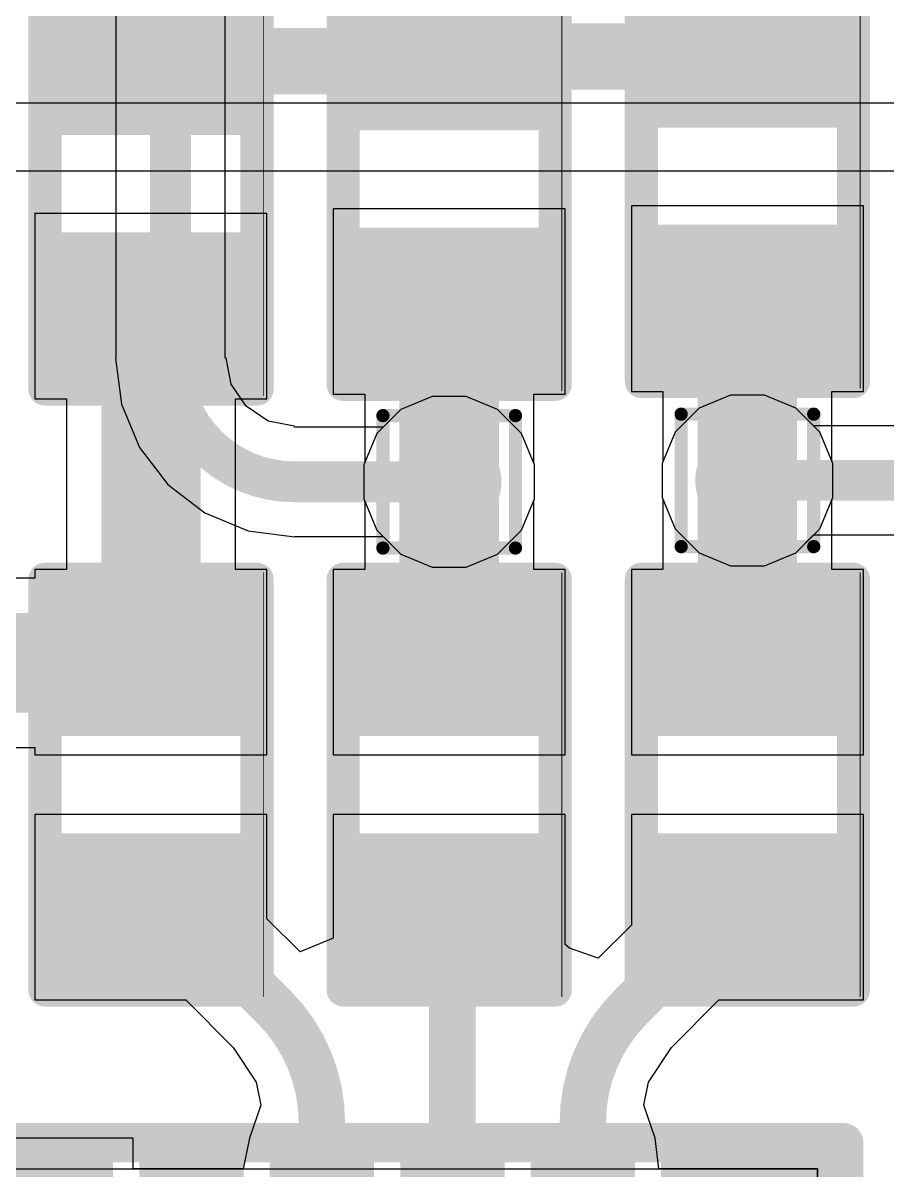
# Model space of a CAD drawing. Header units: inches. Extents: x -12 to 5355, y -7 to 5366.
# Drawn here: x 25.799 to 29.11, y 50.075 to 54.474 of the extents above; entities that cross this region are included whole.
import ezdxf

# ---------------------------------------------------------------- set-up
doc = ezdxf.new("R2010")
doc.units = ezdxf.units.IN
for name, color, linetype in [('BOTTOM LAYER', 5, 'Continuous'), ('Drill Drawing', 1, 'Continuous'), ('GROUND1', 16, 'Continuous'), ('GROUND2', 156, 'Continuous'), ('POWER', 76, 'Continuous'), ('SIGNAL', 90, 'Continuous'), ('TOP LAYER', 1, 'Continuous'), ('Top Overlay', 2, 'Continuous'), ('Top Paste', 8, 'Continuous'), ('Top Solder', 216, 'Continuous'), ('Via Holes', 16, 'Continuous')]:
    doc.layers.add(name, color=color, linetype=linetype)

# ---------------------------------------------------------------- blocks, each defined once
blk = doc.blocks.new('LGA50P1600X1050X104_161N_85')
at = {"layer": 'Top Solder'}
for points in [[(7.55000014, -2.70002508), (7.55000014, -2.30002588), (8.18999886, -2.30002588), (8.18999886, -2.70002508)], [(7.55000014, -3.200024079999999), (7.55000014, -2.80002488), (8.18999886, -2.80002488), (8.18999886, -3.200024079999999)], [(7.55000014, -3.70002308), (7.55000014, -3.300023879999999), (8.18999886, -3.300023879999999), (8.18999886, -3.70002308)], [(7.55000014, -4.20002462), (7.55000014, -3.80002542), (8.18999886, -3.80002542), (8.18999886, -4.20002462)], [(7.55000014, -4.70002362), (7.55000014, -4.30002442), (8.18999886, -4.30002442), (8.18999886, -4.70002362)], [(7.55000014, -5.43999928), (7.55000014, -4.800000559999999), (8.18999886, -4.800000559999999), (8.18999886, -5.43999928)]]:
    blk.add_hatch(color=216, dxfattribs=at).paths.add_polyline_path(points)
at = {"layer": 'TOP LAYER'}
for p, q in [((8.14999894, 5.39999936), (8.14999894, -5.39999936)), ((8.14999894, -5.39999936), (-8.14999894, -5.39999936))]:
    blk.add_line(p, q, dxfattribs=at)
at = {"layer": 'Top Overlay'}
for points in [[(8.24999874, 5.49999916, 0.1499997, 0.1499997, 0), (8.25000128, -5.49999916, 0.1499997, 0.1499997, 0)], [(-8.24999874, -5.49999916, 0.1499997, 0.1499997, 0), (8.25000128, -5.49999916, 0.1499997, 0.1499997, 0)]]:
    blk.add_lwpolyline(points, format="xyseb", dxfattribs=at)
blk.add_lwpolyline([(8.21250072, -5.49999916, 0.07499858, 0.07499858, 1), (8.28750184, -5.49999916, 0.07499858, 0.07499858, 1)], format="xyseb", close=True, dxfattribs=at)
blk.add_lwpolyline([(8.21250072, -5.49999916, 0.07499858, 0.07499858, 1), (8.28750184, -5.49999916, 0.07499858, 0.07499858, 1)], format="xyseb", close=True, dxfattribs=at)
blk = doc.blocks.new('R___0402_103')
at = {"layer": 'TOP LAYER'}
for points in [[(-0.6985, -0.3175), (-0.6985, 0.3175), (-0.2412999999999999, 0.3175), (-0.2413, -0.3175)], [(0.2412999999999999, -0.3175), (0.2413, 0.3175), (0.6985, 0.3175), (0.6985, -0.3175)]]:
    blk.add_hatch(color=1, dxfattribs=at).paths.add_polyline_path(points)
at = {"layer": 'Top Paste'}
for points in [[(-0.6985, -0.3175), (-0.6985, 0.3175), (-0.2412999999999999, 0.3175), (-0.2413, -0.3175)], [(0.2412999999999999, -0.3175), (0.2413, 0.3175), (0.6985, 0.3175), (0.6985, -0.3175)]]:
    blk.add_hatch(color=8, dxfattribs=at).paths.add_polyline_path(points)
at = {"layer": 'Top Solder'}
for points in [[(-0.75350116, -0.37250116), (-0.75350116, 0.37250116), (-0.1862988399999999, 0.37250116), (-0.18629884, -0.37250116)], [(0.1862988399999999, -0.37250116), (0.18629884, 0.37250116), (0.75350116, 0.37250116), (0.75350116, -0.37250116)]]:
    blk.add_hatch(color=216, dxfattribs=at).paths.add_polyline_path(points)
at = {"layer": 'Top Overlay'}
for points in [[(-0.7874, 0.4064, 0.127, 0.127, 0), (0.7874, 0.4064, 0.127, 0.127, 0)], [(-0.7874, 0.4064, 0.127, 0.127, 0), (-0.7874, -0.4064, 0.127, 0.127, 0)], [(0.7874, 0.4064, 0.127, 0.127, 0), (0.7874, -0.4064, 0.127, 0.127, 0)], [(-0.7874, -0.4064, 0.127, 0.127, 0), (0.7874, -0.4064, 0.127, 0.127, 0)], [(-0.8128, -0.4318, 0.0032258, 0.0032258, 0), (0.8128, -0.4318, 0.0032258, 0.0032258, 0)]]:
    blk.add_lwpolyline(points, format="xyseb", dxfattribs=at)
for points in [[(-0.8191499999999999, 0.4064, 0.0635, 0.0635, 1), (-0.7556499999999999, 0.4064, 0.0635, 0.0635, 1)], [(-0.8191499999999999, 0.4064, 0.0635, 0.0635, 1), (-0.7556499999999999, 0.4064, 0.0635, 0.0635, 1)], [(0.7556499999999999, 0.4064, 0.0635, 0.0635, 1), (0.8191499999999999, 0.4064, 0.0635, 0.0635, 1)], [(0.7556499999999999, 0.4064, 0.0635, 0.0635, 1), (0.8191499999999999, 0.4064, 0.0635, 0.0635, 1)], [(-0.8191499999999999, -0.4064, 0.0635, 0.0635, 1), (-0.7556499999999999, -0.4064, 0.0635, 0.0635, 1)], [(-0.8191499999999999, -0.4064, 0.0635, 0.0635, 1), (-0.7556499999999999, -0.4064, 0.0635, 0.0635, 1)], [(0.7556499999999999, -0.4064, 0.0635, 0.0635, 1), (0.8191499999999999, -0.4064, 0.0635, 0.0635, 1)], [(0.7556499999999999, -0.4064, 0.0635, 0.0635, 1), (0.8191499999999999, -0.4064, 0.0635, 0.0635, 1)], [(-0.81360518, -0.4318, 0.0016129, 0.0016129, 1), (-0.8119948199999999, -0.4318, 0.0016129, 0.0016129, 1)], [(0.8119948199999999, -0.4318, 0.0016129, 0.0016129, 1), (0.81360518, -0.4318, 0.0016129, 0.0016129, 1)]]:
    blk.add_lwpolyline(points, format="xyseb", close=True, dxfattribs=at)
blk = doc.blocks.new('R___0402_104')
at = {"layer": 'TOP LAYER'}
for points in [[(-0.6985, -0.3175), (-0.6985, 0.3175), (-0.2412999999999999, 0.3175), (-0.2413, -0.3175)], [(0.24130254, -0.3175), (0.24130254, 0.3175), (0.6985025399999999, 0.3175), (0.6985025399999999, -0.3175)]]:
    blk.add_hatch(color=1, dxfattribs=at).paths.add_polyline_path(points)
at = {"layer": 'Top Paste'}
for points in [[(-0.6985, -0.3175), (-0.6985, 0.3175), (-0.2412999999999999, 0.3175), (-0.2413, -0.3175)], [(0.24130254, -0.3175), (0.24130254, 0.3175), (0.6985025399999999, 0.3175), (0.6985025399999999, -0.3175)]]:
    blk.add_hatch(color=8, dxfattribs=at).paths.add_polyline_path(points)
at = {"layer": 'Top Solder'}
for points in [[(-0.75350116, -0.37250116), (-0.75350116, 0.37250116), (-0.1862988399999999, 0.37250116), (-0.18629884, -0.37250116)], [(0.18630138, -0.37250116), (0.18630138, 0.37250116), (0.7535037, 0.37250116), (0.7535037, -0.37250116)]]:
    blk.add_hatch(color=216, dxfattribs=at).paths.add_polyline_path(points)
at = {"layer": 'Top Overlay'}
for points in [[(-0.7874, 0.4064, 0.127, 0.127, 0), (0.7874, 0.4064, 0.127, 0.127, 0)], [(-0.7874, 0.4064, 0.127, 0.127, 0), (-0.7874, -0.4064, 0.127, 0.127, 0)], [(0.7874, 0.4064, 0.127, 0.127, 0), (0.7874, -0.4064, 0.127, 0.127, 0)], [(-0.7874, -0.4064, 0.127, 0.127, 0), (0.7874, -0.4064, 0.127, 0.127, 0)], [(-0.8127974599999999, -0.4318, 0.0032258, 0.0032258, 0), (0.8128, -0.4318, 0.0032258, 0.0032258, 0)]]:
    blk.add_lwpolyline(points, format="xyseb", dxfattribs=at)
for points in [[(-0.8191499999999999, 0.4064, 0.0635, 0.0635, 1), (-0.7556499999999999, 0.4064, 0.0635, 0.0635, 1)], [(-0.8191499999999999, 0.4064, 0.0635, 0.0635, 1), (-0.7556499999999999, 0.4064, 0.0635, 0.0635, 1)], [(0.7556499999999999, 0.4064, 0.0635, 0.0635, 1), (0.8191499999999999, 0.4064, 0.0635, 0.0635, 1)], [(0.7556499999999999, 0.4064, 0.0635, 0.0635, 1), (0.8191499999999999, 0.4064, 0.0635, 0.0635, 1)], [(-0.8191499999999999, -0.4064, 0.0635, 0.0635, 1), (-0.7556499999999999, -0.4064, 0.0635, 0.0635, 1)], [(-0.8191499999999999, -0.4064, 0.0635, 0.0635, 1), (-0.7556499999999999, -0.4064, 0.0635, 0.0635, 1)], [(0.7556499999999999, -0.4064, 0.0635, 0.0635, 1), (0.8191499999999999, -0.4064, 0.0635, 0.0635, 1)], [(0.7556499999999999, -0.4064, 0.0635, 0.0635, 1), (0.8191499999999999, -0.4064, 0.0635, 0.0635, 1)], [(-0.8136026399999999, -0.4318, 0.0016129, 0.0016129, 1), (-0.81199228, -0.4318, 0.0016129, 0.0016129, 1)], [(0.8119948199999999, -0.4318, 0.0016129, 0.0016129, 1), (0.81360518, -0.4318, 0.0016129, 0.0016129, 1)]]:
    blk.add_lwpolyline(points, format="xyseb", close=True, dxfattribs=at)
blk = doc.blocks.new('R___0402_105')
at = {"layer": 'TOP LAYER'}
for points in [[(-0.6985, -0.3175), (-0.6985, 0.3175), (-0.2412999999999999, 0.3175), (-0.2413, -0.3175)], [(0.24130254, -0.3175), (0.24130254, 0.3175), (0.6985025399999999, 0.3175), (0.6985025399999999, -0.3175)]]:
    blk.add_hatch(color=1, dxfattribs=at).paths.add_polyline_path(points)
at = {"layer": 'Top Paste'}
for points in [[(-0.6985, -0.3175), (-0.6985, 0.3175), (-0.2412999999999999, 0.3175), (-0.2413, -0.3175)], [(0.24130254, -0.3175), (0.24130254, 0.3175), (0.6985025399999999, 0.3175), (0.6985025399999999, -0.3175)]]:
    blk.add_hatch(color=8, dxfattribs=at).paths.add_polyline_path(points)
at = {"layer": 'Top Solder'}
for points in [[(-0.75350116, -0.37250116), (-0.75350116, 0.37250116), (-0.1862988399999999, 0.37250116), (-0.18629884, -0.37250116)], [(0.18630138, -0.37250116), (0.18630138, 0.37250116), (0.7535037, 0.37250116), (0.7535037, -0.37250116)]]:
    blk.add_hatch(color=216, dxfattribs=at).paths.add_polyline_path(points)
at = {"layer": 'Top Overlay'}
for points in [[(-0.7874, 0.4064, 0.127, 0.127, 0), (0.7874, 0.4064, 0.127, 0.127, 0)], [(-0.7874, 0.4064, 0.127, 0.127, 0), (-0.7874, -0.4064, 0.127, 0.127, 0)], [(0.7874, 0.4064, 0.127, 0.127, 0), (0.7874, -0.4064, 0.127, 0.127, 0)], [(-0.7874, -0.4064, 0.127, 0.127, 0), (0.7874, -0.4064, 0.127, 0.127, 0)], [(-0.8127974599999999, -0.4318, 0.0032258, 0.0032258, 0), (0.8128, -0.4318, 0.0032258, 0.0032258, 0)]]:
    blk.add_lwpolyline(points, format="xyseb", dxfattribs=at)
for points in [[(-0.8191499999999999, 0.4064, 0.0635, 0.0635, 1), (-0.7556499999999999, 0.4064, 0.0635, 0.0635, 1)], [(-0.8191499999999999, 0.4064, 0.0635, 0.0635, 1), (-0.7556499999999999, 0.4064, 0.0635, 0.0635, 1)], [(0.7556499999999999, 0.4064, 0.0635, 0.0635, 1), (0.8191499999999999, 0.4064, 0.0635, 0.0635, 1)], [(0.7556499999999999, 0.4064, 0.0635, 0.0635, 1), (0.8191499999999999, 0.4064, 0.0635, 0.0635, 1)], [(-0.8191499999999999, -0.4064, 0.0635, 0.0635, 1), (-0.7556499999999999, -0.4064, 0.0635, 0.0635, 1)], [(-0.8191499999999999, -0.4064, 0.0635, 0.0635, 1), (-0.7556499999999999, -0.4064, 0.0635, 0.0635, 1)], [(0.7556499999999999, -0.4064, 0.0635, 0.0635, 1), (0.8191499999999999, -0.4064, 0.0635, 0.0635, 1)], [(0.7556499999999999, -0.4064, 0.0635, 0.0635, 1), (0.8191499999999999, -0.4064, 0.0635, 0.0635, 1)], [(-0.8136026399999999, -0.4318, 0.0016129, 0.0016129, 1), (-0.81199228, -0.4318, 0.0016129, 0.0016129, 1)], [(0.8119948199999999, -0.4318, 0.0016129, 0.0016129, 1), (0.81360518, -0.4318, 0.0016129, 0.0016129, 1)]]:
    blk.add_lwpolyline(points, format="xyseb", close=True, dxfattribs=at)
blk = doc.blocks.new('R___0402_106')
at = {"layer": 'TOP LAYER'}
for points in [[(-0.6985, -0.3175), (-0.6985, 0.3175), (-0.2412999999999999, 0.3175), (-0.2413, -0.3175)], [(0.2412999999999999, -0.3175), (0.2413, 0.3175), (0.6985, 0.3175), (0.6985, -0.3175)]]:
    blk.add_hatch(color=1, dxfattribs=at).paths.add_polyline_path(points)
at = {"layer": 'Top Paste'}
for points in [[(-0.6985, -0.3175), (-0.6985, 0.3175), (-0.2412999999999999, 0.3175), (-0.2413, -0.3175)], [(0.2412999999999999, -0.3175), (0.2413, 0.3175), (0.6985, 0.3175), (0.6985, -0.3175)]]:
    blk.add_hatch(color=8, dxfattribs=at).paths.add_polyline_path(points)
at = {"layer": 'Top Solder'}
for points in [[(-0.75350116, -0.37250116), (-0.75350116, 0.37250116), (-0.1862988399999999, 0.37250116), (-0.18629884, -0.37250116)], [(0.1862988399999999, -0.37250116), (0.18629884, 0.37250116), (0.75350116, 0.37250116), (0.75350116, -0.37250116)]]:
    blk.add_hatch(color=216, dxfattribs=at).paths.add_polyline_path(points)
at = {"layer": 'Top Overlay'}
for points in [[(-0.7874, 0.4064, 0.127, 0.127, 0), (0.7874, 0.4064, 0.127, 0.127, 0)], [(-0.7874, 0.4064, 0.127, 0.127, 0), (-0.7874, -0.4064, 0.127, 0.127, 0)], [(0.7874, 0.4064, 0.127, 0.127, 0), (0.7874, -0.4064, 0.127, 0.127, 0)], [(-0.7874, -0.4064, 0.127, 0.127, 0), (0.7874, -0.4064, 0.127, 0.127, 0)], [(-0.8128, -0.4318, 0.0032258, 0.0032258, 0), (0.8128, -0.4318, 0.0032258, 0.0032258, 0)]]:
    blk.add_lwpolyline(points, format="xyseb", dxfattribs=at)
for points in [[(-0.8191499999999999, 0.4064, 0.0635, 0.0635, 1), (-0.7556499999999999, 0.4064, 0.0635, 0.0635, 1)], [(-0.8191499999999999, 0.4064, 0.0635, 0.0635, 1), (-0.7556499999999999, 0.4064, 0.0635, 0.0635, 1)], [(0.7556499999999999, 0.4064, 0.0635, 0.0635, 1), (0.8191499999999999, 0.4064, 0.0635, 0.0635, 1)], [(0.7556499999999999, 0.4064, 0.0635, 0.0635, 1), (0.8191499999999999, 0.4064, 0.0635, 0.0635, 1)], [(-0.8191499999999999, -0.4064, 0.0635, 0.0635, 1), (-0.7556499999999999, -0.4064, 0.0635, 0.0635, 1)], [(-0.8191499999999999, -0.4064, 0.0635, 0.0635, 1), (-0.7556499999999999, -0.4064, 0.0635, 0.0635, 1)], [(0.7556499999999999, -0.4064, 0.0635, 0.0635, 1), (0.8191499999999999, -0.4064, 0.0635, 0.0635, 1)], [(0.7556499999999999, -0.4064, 0.0635, 0.0635, 1), (0.8191499999999999, -0.4064, 0.0635, 0.0635, 1)], [(-0.81360518, -0.4318, 0.0016129, 0.0016129, 1), (-0.8119948199999999, -0.4318, 0.0016129, 0.0016129, 1)], [(0.8119948199999999, -0.4318, 0.0016129, 0.0016129, 1), (0.81360518, -0.4318, 0.0016129, 0.0016129, 1)]]:
    blk.add_lwpolyline(points, format="xyseb", close=True, dxfattribs=at)
blk = doc.blocks.new('R___0402_107')
at = {"layer": 'TOP LAYER'}
for points in [[(-0.6985, -0.3175), (-0.6985, 0.3175), (-0.2412999999999999, 0.3175), (-0.2413, -0.3175)], [(0.2412999999999999, -0.3175), (0.2413, 0.3175), (0.6985, 0.3175), (0.6985, -0.3175)]]:
    blk.add_hatch(color=1, dxfattribs=at).paths.add_polyline_path(points)
at = {"layer": 'Top Paste'}
for points in [[(-0.6985, -0.3175), (-0.6985, 0.3175), (-0.2412999999999999, 0.3175), (-0.2413, -0.3175)], [(0.2412999999999999, -0.3175), (0.2413, 0.3175), (0.6985, 0.3175), (0.6985, -0.3175)]]:
    blk.add_hatch(color=8, dxfattribs=at).paths.add_polyline_path(points)
at = {"layer": 'Top Solder'}
for points in [[(-0.75350116, -0.37250116), (-0.75350116, 0.37250116), (-0.1862988399999999, 0.37250116), (-0.18629884, -0.37250116)], [(0.1862988399999999, -0.37250116), (0.18629884, 0.37250116), (0.75350116, 0.37250116), (0.75350116, -0.37250116)]]:
    blk.add_hatch(color=216, dxfattribs=at).paths.add_polyline_path(points)
at = {"layer": 'Top Overlay'}
for points in [[(-0.7874, 0.4064, 0.127, 0.127, 0), (0.7874, 0.4064, 0.127, 0.127, 0)], [(-0.7874, 0.4064, 0.127, 0.127, 0), (-0.7874, -0.4064, 0.127, 0.127, 0)], [(0.7874, 0.4064, 0.127, 0.127, 0), (0.7874, -0.4064, 0.127, 0.127, 0)], [(-0.7874, -0.4064, 0.127, 0.127, 0), (0.7874, -0.4064, 0.127, 0.127, 0)], [(-0.8128, -0.4318, 0.0032258, 0.0032258, 0), (0.8128, -0.4318, 0.0032258, 0.0032258, 0)]]:
    blk.add_lwpolyline(points, format="xyseb", dxfattribs=at)
for points in [[(-0.8191499999999999, 0.4064, 0.0635, 0.0635, 1), (-0.7556499999999999, 0.4064, 0.0635, 0.0635, 1)], [(-0.8191499999999999, 0.4064, 0.0635, 0.0635, 1), (-0.7556499999999999, 0.4064, 0.0635, 0.0635, 1)], [(0.7556499999999999, 0.4064, 0.0635, 0.0635, 1), (0.8191499999999999, 0.4064, 0.0635, 0.0635, 1)], [(0.7556499999999999, 0.4064, 0.0635, 0.0635, 1), (0.8191499999999999, 0.4064, 0.0635, 0.0635, 1)], [(-0.8191499999999999, -0.4064, 0.0635, 0.0635, 1), (-0.7556499999999999, -0.4064, 0.0635, 0.0635, 1)], [(-0.8191499999999999, -0.4064, 0.0635, 0.0635, 1), (-0.7556499999999999, -0.4064, 0.0635, 0.0635, 1)], [(0.7556499999999999, -0.4064, 0.0635, 0.0635, 1), (0.8191499999999999, -0.4064, 0.0635, 0.0635, 1)], [(0.7556499999999999, -0.4064, 0.0635, 0.0635, 1), (0.8191499999999999, -0.4064, 0.0635, 0.0635, 1)], [(-0.81360518, -0.4318, 0.0016129, 0.0016129, 1), (-0.8119948199999999, -0.4318, 0.0016129, 0.0016129, 1)], [(0.8119948199999999, -0.4318, 0.0016129, 0.0016129, 1), (0.81360518, -0.4318, 0.0016129, 0.0016129, 1)]]:
    blk.add_lwpolyline(points, format="xyseb", close=True, dxfattribs=at)
blk = doc.blocks.new('R___0402_108')
at = {"layer": 'TOP LAYER'}
for points in [[(-0.6985, -0.3175), (-0.6985, 0.3175), (-0.2412999999999999, 0.3175), (-0.2413, -0.3175)], [(0.24130254, -0.3175), (0.24130254, 0.3175), (0.6985025399999999, 0.3175), (0.6985025399999999, -0.3175)]]:
    blk.add_hatch(color=1, dxfattribs=at).paths.add_polyline_path(points)
at = {"layer": 'Top Paste'}
for points in [[(-0.6985, -0.3175), (-0.6985, 0.3175), (-0.2412999999999999, 0.3175), (-0.2413, -0.3175)], [(0.24130254, -0.3175), (0.24130254, 0.3175), (0.6985025399999999, 0.3175), (0.6985025399999999, -0.3175)]]:
    blk.add_hatch(color=8, dxfattribs=at).paths.add_polyline_path(points)
at = {"layer": 'Top Solder'}
for points in [[(-0.75350116, -0.37250116), (-0.75350116, 0.37250116), (-0.1862988399999999, 0.37250116), (-0.18629884, -0.37250116)], [(0.18630138, -0.37250116), (0.18630138, 0.37250116), (0.7535037, 0.37250116), (0.7535037, -0.37250116)]]:
    blk.add_hatch(color=216, dxfattribs=at).paths.add_polyline_path(points)
at = {"layer": 'Top Overlay'}
for points in [[(-0.7874, 0.4064, 0.127, 0.127, 0), (-0.7874, -0.4064, 0.127, 0.127, 0)], [(-0.7874, 0.4064, 0.127, 0.127, 0), (0.7874, 0.4064, 0.127, 0.127, 0)], [(0.7874, 0.4064, 0.127, 0.127, 0), (0.7874, -0.4064, 0.127, 0.127, 0)], [(-0.7874, -0.4064, 0.127, 0.127, 0), (0.7874, -0.4064, 0.127, 0.127, 0)], [(-0.8127974599999999, -0.4318, 0.0032258, 0.0032258, 0), (0.8128, -0.4318, 0.0032258, 0.0032258, 0)]]:
    blk.add_lwpolyline(points, format="xyseb", dxfattribs=at)
for points in [[(-0.8191499999999999, 0.4064, 0.0635, 0.0635, 1), (-0.7556499999999999, 0.4064, 0.0635, 0.0635, 1)], [(-0.8191499999999999, 0.4064, 0.0635, 0.0635, 1), (-0.7556499999999999, 0.4064, 0.0635, 0.0635, 1)], [(0.7556499999999999, 0.4064, 0.0635, 0.0635, 1), (0.8191499999999999, 0.4064, 0.0635, 0.0635, 1)], [(0.7556499999999999, 0.4064, 0.0635, 0.0635, 1), (0.8191499999999999, 0.4064, 0.0635, 0.0635, 1)], [(-0.8191499999999999, -0.4064, 0.0635, 0.0635, 1), (-0.7556499999999999, -0.4064, 0.0635, 0.0635, 1)], [(-0.8191499999999999, -0.4064, 0.0635, 0.0635, 1), (-0.7556499999999999, -0.4064, 0.0635, 0.0635, 1)], [(0.7556499999999999, -0.4064, 0.0635, 0.0635, 1), (0.8191499999999999, -0.4064, 0.0635, 0.0635, 1)], [(0.7556499999999999, -0.4064, 0.0635, 0.0635, 1), (0.8191499999999999, -0.4064, 0.0635, 0.0635, 1)], [(-0.8136026399999999, -0.4318, 0.0016129, 0.0016129, 1), (-0.81199228, -0.4318, 0.0016129, 0.0016129, 1)], [(0.8119948199999999, -0.4318, 0.0016129, 0.0016129, 1), (0.81360518, -0.4318, 0.0016129, 0.0016129, 1)]]:
    blk.add_lwpolyline(points, format="xyseb", close=True, dxfattribs=at)

msp = doc.modelspace()

# ---------------------------------------------------------------- hatches: boundary and pattern name
at = {"layer": 'BOTTOM LAYER'}
h = msp.add_hatch(color=5, dxfattribs=at)
edge = h.paths.add_edge_path()
edge.add_arc((27.43216256, 52.71389254), 0.1999996, 0, 360)
h = msp.add_hatch(color=5, dxfattribs=at)
edge = h.paths.add_edge_path()
edge.add_arc((28.57516256, 52.71935862), 0.1999996, 0, 360)
at = {"layer": 'GROUND1'}
h = msp.add_hatch(color=16, dxfattribs=at)
edge = h.paths.add_edge_path()
edge.add_arc((27.43216256, 52.71389254), 0.1999996, 0, 360)
h = msp.add_hatch(color=16, dxfattribs=at)
edge = h.paths.add_edge_path()
edge.add_arc((28.57516256, 52.71935862), 0.1999996, 0, 360)
at = {"layer": 'GROUND2'}
h = msp.add_hatch(color=156, dxfattribs=at)
edge = h.paths.add_edge_path()
edge.add_arc((27.43216256, 52.71389254), 0.1999996, 0, 360)
h = msp.add_hatch(color=156, dxfattribs=at)
edge = h.paths.add_edge_path()
edge.add_arc((28.57516256, 52.71935862), 0.1999996, 0, 360)
at = {"layer": 'POWER'}
h = msp.add_hatch(color=76, dxfattribs=at)
edge = h.paths.add_edge_path()
edge.add_arc((27.43216256, 52.71389254), 0.1999996, 0, 360)
h = msp.add_hatch(color=76, dxfattribs=at)
edge = h.paths.add_edge_path()
edge.add_arc((28.57516256, 52.71935862), 0.1999996, 0, 360)
at = {"layer": 'SIGNAL'}
h = msp.add_hatch(color=90, dxfattribs=at)
edge = h.paths.add_edge_path()
edge.add_arc((27.43216256, 52.71389254), 0.1999996, 0, 360)
h = msp.add_hatch(color=90, dxfattribs=at)
edge = h.paths.add_edge_path()
edge.add_arc((28.57516256, 52.71935862), 0.1999996, 0, 360)
at = {"layer": 'TOP LAYER'}
h = msp.add_hatch(color=1, dxfattribs=at)
edge = h.paths.add_edge_path()
edge.add_arc((27.43216256, 52.71389254), 0.1999996, 0, 360)
h = msp.add_hatch(color=1, dxfattribs=at)
edge = h.paths.add_edge_path()
edge.add_arc((28.57516256, 52.71935862), 0.1999996, 0, 360)
msp.add_hatch(color=1, dxfattribs=at).paths.add_polyline_path([(28.294203, 50.24239888), (28.294203, 49.52980188), (28.94419916, 49.52980188), (28.94419916, 50.24239888)])
at = {"layer": 'Via Holes'}
h = msp.add_hatch(color=7, dxfattribs=at)
edge = h.paths.add_edge_path()
edge.add_arc((27.43216256, 52.71389254), 0.0999998, 0, 360)
h = msp.add_hatch(color=7, dxfattribs=at)
edge = h.paths.add_edge_path()
edge.add_arc((28.57516256, 52.71935862), 0.0999998, 0, 360)

# ---------------------------------------------------------------- linework, layer by layer
at = {"layer": 'BOTTOM LAYER'}
for p, q in [((26.1547737, 58.72419548), (26.1547737, 53.18874046)), ((26.57351302, 53.18874046), (26.57351302, 58.72419548)), ((26.1547737, 53.18874046), (26.15292712, 53.18874046)), ((26.15292712, 53.18874046), (26.17630528, 53.01117413999999)), ((26.57715792, 53.18874046), (26.57351302, 53.18874046)), ((26.5970893, 53.08854), (26.57715792, 53.18874046)), ((26.65384814, 53.00359732), (26.5970893, 53.08854)), ((26.17630528, 53.01117413999999), (26.2448421, 52.84570838)), ((27.36711824, 53.04089214), (27.24693306, 52.99110814)), ((27.49720688, 53.04089214), (27.36711824, 53.04089214)), ((27.61739206, 52.99110814), (27.49720688, 53.04089214)), ((28.51011824, 53.04635822), (28.38993306, 52.99657422)), ((28.64020688, 53.04635822), (28.51011824, 53.04635822)), ((28.76039206, 52.99657422), (28.64020688, 53.04635822)), ((26.73879082, 52.94683848), (26.65384814, 53.00359732)), ((27.24693306, 52.99110814), (27.17908712, 52.9232622)), ((27.70937816, 52.89912203999999), (27.61739206, 52.99110814)), ((28.38993306, 52.99657422), (28.29794696, 52.90458812)), ((28.828238, 52.92872827999999), (28.76039206, 52.99657422)), ((26.83899128, 52.9269071), (26.73879082, 52.94683848)), ((26.83899128, 52.9232622), (26.83899128, 52.9269071)), ((27.17908712, 52.9232622), (26.83899128, 52.9232622)), ((30.01199992, 52.92872827999999), (28.828238, 52.92872827999999)), ((27.75916216, 52.77893685999999), (27.70937816, 52.89912203999999)), ((28.29794696, 52.90458812), (28.24816295999999, 52.78440294)), ((26.2448421, 52.84570838), (26.3538716, 52.70362077999999)), ((27.75916216, 52.64884822), (27.75916216, 52.77893685999999)), ((28.24816295999999, 52.78440294), (28.24816295999999, 52.6543143)), ((26.3538716, 52.70362077999999), (26.4959592, 52.59459128)), ((27.70937816, 52.52866304), (27.75916216, 52.64884822)), ((28.24816295999999, 52.6543143), (28.29794696, 52.53412912)), ((26.4959592, 52.59459128), (26.66142496, 52.52605446)), ((26.66142496, 52.52605446), (26.83899128, 52.5026763)), ((27.61739206, 52.43667694), (27.70937816, 52.52866304)), ((28.29794696, 52.53412912), (28.38993306, 52.44214302)), ((26.83899128, 52.5026763), (26.83899128, 52.50452288)), ((26.83899128, 52.50452288), (27.17908712, 52.50452288)), ((27.17908712, 52.50452288), (27.24693306, 52.43667694)), ((28.76039206, 52.44214302), (28.828238, 52.50998896)), ((28.828238, 52.50998896), (30.01696816, 52.50998896)), ((27.24693306, 52.43667694), (27.36711824, 52.38689294)), ((27.49720688, 52.38689294), (27.61739206, 52.43667694)), ((28.38993306, 52.44214302), (28.51011824, 52.39235902)), ((28.64020688, 52.39235902), (28.76039206, 52.44214302)), ((28.51011824, 52.39235902), (28.64020688, 52.39235902)), ((27.36711824, 52.38689294), (27.49720688, 52.38689294))]:
    msp.add_line(p, q, dxfattribs=at)
for points in [[(26.36414336, 53.18874046, 0.1566926, 0.1566926, 0), (26.36414336, 58.72419548, 0.1566926, 0.1566926, 0)], [(26.83899128, 52.71389254, 0.1566926, 0.1566926, -0.4142135623730951), (26.36414336, 53.18874046, 0.1566926, 0.1566926, 0)], [(26.83899128, 52.71389254, 0.1566926, 0.1566926, 0), (27.43216256, 52.71389254, 0.1566926, 0.1566926, 0)], [(28.57516256, 52.71935862, 0.1566926, 0.1566926, 0), (30.05615782, 52.71935862, 0.1566926, 0.1566926, 0)]]:
    msp.add_lwpolyline(points, format="xyseb", dxfattribs=at)
for points in [[(26.32497147999999, 53.18874046, 0.0783463, 0.0783463, 1), (26.40331524, 53.18874046, 0.0783463, 0.0783463, 1)], [(26.32497147999999, 53.18874046, 0.0783463, 0.0783463, 1), (26.40331524, 53.18874046, 0.0783463, 0.0783463, 1)], [(26.7998194, 52.71389254, 0.0783463, 0.0783463, 1), (26.87816316, 52.71389254, 0.0783463, 0.0783463, 1)], [(26.7998194, 52.71389254, 0.0783463, 0.0783463, 1), (26.87816316, 52.71389254, 0.0783463, 0.0783463, 1)], [(27.39299068, 52.71389254, 0.0783463, 0.0783463, 1), (27.47133444, 52.71389254, 0.0783463, 0.0783463, 1)], [(28.53599068, 52.71935862, 0.0783463, 0.0783463, 1), (28.61433444, 52.71935862, 0.0783463, 0.0783463, 1)]]:
    msp.add_lwpolyline(points, format="xyseb", close=True, dxfattribs=at)
at = {"layer": 'Drill Drawing'}
for points in [[(27.17816256, 52.96789253999999, 0.0508, 0.0508, 0), (27.68616256, 52.96789253999999, 0.0508, 0.0508, 0)], [(27.17816256, 52.45989253999999, 0.0508, 0.0508, 0), (27.17816256, 52.96789253999999, 0.0508, 0.0508, 0)], [(27.68616256, 52.45989253999999, 0.0508, 0.0508, 0), (27.68616256, 52.96789253999999, 0.0508, 0.0508, 0)], [(28.32116256, 52.97335861999999, 0.0508, 0.0508, 0), (28.82916256, 52.97335861999999, 0.0508, 0.0508, 0)], [(28.32116256, 52.46535861999999, 0.0508, 0.0508, 0), (28.32116256, 52.97335861999999, 0.0508, 0.0508, 0)], [(28.82916256, 52.46535861999999, 0.0508, 0.0508, 0), (28.82916256, 52.97335861999999, 0.0508, 0.0508, 0)], [(27.17816256, 52.45989253999999, 0.0508, 0.0508, 0), (27.68616256, 52.45989253999999, 0.0508, 0.0508, 0)], [(28.32116256, 52.46535861999999, 0.0508, 0.0508, 0), (28.82916256, 52.46535861999999, 0.0508, 0.0508, 0)]]:
    msp.add_lwpolyline(points, format="xyseb", dxfattribs=at)
for points in [[(27.16546256, 52.96789253999999, 0.0254, 0.0254, 1), (27.19086256, 52.96789253999999, 0.0254, 0.0254, 1)], [(27.16546256, 52.96789253999999, 0.0254, 0.0254, 1), (27.19086256, 52.96789253999999, 0.0254, 0.0254, 1)], [(27.67346256, 52.96789253999999, 0.0254, 0.0254, 1), (27.69886256, 52.96789253999999, 0.0254, 0.0254, 1)], [(27.67346256, 52.96789253999999, 0.0254, 0.0254, 1), (27.69886256, 52.96789253999999, 0.0254, 0.0254, 1)], [(28.30846256, 52.97335861999999, 0.0254, 0.0254, 1), (28.33386256, 52.97335861999999, 0.0254, 0.0254, 1)], [(28.30846256, 52.97335861999999, 0.0254, 0.0254, 1), (28.33386256, 52.97335861999999, 0.0254, 0.0254, 1)], [(28.81646256, 52.97335861999999, 0.0254, 0.0254, 1), (28.84186256, 52.97335861999999, 0.0254, 0.0254, 1)], [(28.81646256, 52.97335861999999, 0.0254, 0.0254, 1), (28.84186256, 52.97335861999999, 0.0254, 0.0254, 1)], [(27.16546256, 52.45989253999999, 0.0254, 0.0254, 1), (27.19086256, 52.45989253999999, 0.0254, 0.0254, 1)], [(27.16546256, 52.45989253999999, 0.0254, 0.0254, 1), (27.19086256, 52.45989253999999, 0.0254, 0.0254, 1)], [(27.67346256, 52.45989253999999, 0.0254, 0.0254, 1), (27.69886256, 52.45989253999999, 0.0254, 0.0254, 1)], [(27.67346256, 52.45989253999999, 0.0254, 0.0254, 1), (27.69886256, 52.45989253999999, 0.0254, 0.0254, 1)], [(28.30846256, 52.46535861999999, 0.0254, 0.0254, 1), (28.33386256, 52.46535861999999, 0.0254, 0.0254, 1)], [(28.30846256, 52.46535861999999, 0.0254, 0.0254, 1), (28.33386256, 52.46535861999999, 0.0254, 0.0254, 1)], [(28.81646256, 52.46535861999999, 0.0254, 0.0254, 1), (28.84186256, 52.46535861999999, 0.0254, 0.0254, 1)], [(28.81646256, 52.46535861999999, 0.0254, 0.0254, 1), (28.84186256, 52.46535861999999, 0.0254, 0.0254, 1)]]:
    msp.add_lwpolyline(points, format="xyseb", close=True, dxfattribs=at)
at = {"layer": 'GROUND1'}
for p, q in [((27.36711824, 53.04089214), (27.24693306, 52.99110814)), ((27.49720688, 53.04089214), (27.36711824, 53.04089214)), ((27.61739206, 52.99110814), (27.49720688, 53.04089214)), ((28.51011824, 53.04635822), (28.38993306, 52.99657422)), ((28.64020688, 53.04635822), (28.51011824, 53.04635822)), ((28.76039206, 52.99657422), (28.64020688, 53.04635822)), ((27.24693306, 52.99110814), (27.15494696, 52.89912203999999)), ((27.70937816, 52.89912203999999), (27.61739206, 52.99110814)), ((28.38993306, 52.99657422), (28.29794696, 52.90458812)), ((28.85237816, 52.90458812), (28.76039206, 52.99657422)), ((27.15494696, 52.89912203999999), (27.10516296, 52.77893685999999)), ((27.75916216, 52.77893685999999), (27.70937816, 52.89912203999999)), ((28.29794696, 52.90458812), (28.24816295999999, 52.78440294)), ((28.90216216, 52.78440294), (28.85237816, 52.90458812)), ((27.10516296, 52.77893685999999), (27.10516296, 52.64884822)), ((27.75916216, 52.64884822), (27.75916216, 52.77893685999999)), ((28.24816295999999, 52.78440294), (28.24816295999999, 52.6543143)), ((28.90216216, 52.6543143), (28.90216216, 52.78440294)), ((27.10516296, 52.64884822), (27.15494696, 52.52866304)), ((27.70937816, 52.52866304), (27.75916216, 52.64884822)), ((28.24816295999999, 52.6543143), (28.29794696, 52.53412912)), ((28.85237816, 52.53412912), (28.90216216, 52.6543143)), ((27.15494696, 52.52866304), (27.24693306, 52.43667694)), ((27.61739206, 52.43667694), (27.70937816, 52.52866304)), ((28.29794696, 52.53412912), (28.38993306, 52.44214302)), ((28.76039206, 52.44214302), (28.85237816, 52.53412912)), ((27.24693306, 52.43667694), (27.36711824, 52.38689294)), ((27.49720688, 52.38689294), (27.61739206, 52.43667694)), ((28.38993306, 52.44214302), (28.51011824, 52.39235902)), ((28.64020688, 52.39235902), (28.76039206, 52.44214302)), ((28.51011824, 52.39235902), (28.64020688, 52.39235902)), ((27.36711824, 52.38689294), (27.49720688, 52.38689294))]:
    msp.add_line(p, q, dxfattribs=at)
at = {"layer": 'GROUND2'}
for p, q in [((27.36711824, 53.04089214), (27.24693306, 52.99110814)), ((27.49720688, 53.04089214), (27.36711824, 53.04089214)), ((27.61739206, 52.99110814), (27.49720688, 53.04089214)), ((28.51011824, 53.04635822), (28.38993306, 52.99657422)), ((28.64020688, 53.04635822), (28.51011824, 53.04635822)), ((28.76039206, 52.99657422), (28.64020688, 53.04635822)), ((27.24693306, 52.99110814), (27.15494696, 52.89912203999999)), ((27.70937816, 52.89912203999999), (27.61739206, 52.99110814)), ((28.38993306, 52.99657422), (28.29794696, 52.90458812)), ((28.85237816, 52.90458812), (28.76039206, 52.99657422)), ((27.15494696, 52.89912203999999), (27.10516296, 52.77893685999999)), ((27.75916216, 52.77893685999999), (27.70937816, 52.89912203999999)), ((28.29794696, 52.90458812), (28.24816295999999, 52.78440294)), ((28.90216216, 52.78440294), (28.85237816, 52.90458812)), ((27.10516296, 52.77893685999999), (27.10516296, 52.64884822)), ((27.75916216, 52.64884822), (27.75916216, 52.77893685999999)), ((28.24816295999999, 52.78440294), (28.24816295999999, 52.6543143)), ((28.90216216, 52.6543143), (28.90216216, 52.78440294)), ((27.10516296, 52.64884822), (27.15494696, 52.52866304)), ((27.70937816, 52.52866304), (27.75916216, 52.64884822)), ((28.24816295999999, 52.6543143), (28.29794696, 52.53412912)), ((28.85237816, 52.53412912), (28.90216216, 52.6543143)), ((27.15494696, 52.52866304), (27.24693306, 52.43667694)), ((27.61739206, 52.43667694), (27.70937816, 52.52866304)), ((28.29794696, 52.53412912), (28.38993306, 52.44214302)), ((28.76039206, 52.44214302), (28.85237816, 52.53412912)), ((27.24693306, 52.43667694), (27.36711824, 52.38689294)), ((27.49720688, 52.38689294), (27.61739206, 52.43667694)), ((28.38993306, 52.44214302), (28.51011824, 52.39235902)), ((28.64020688, 52.39235902), (28.76039206, 52.44214302)), ((28.51011824, 52.39235902), (28.64020688, 52.39235902)), ((27.36711824, 52.38689294), (27.49720688, 52.38689294))]:
    msp.add_line(p, q, dxfattribs=at)
at = {"layer": 'POWER'}
for p, q in [((29.2526593, 54.16556603999999), (23.38324, 54.16556603999999)), ((23.38324, 53.90659018), (29.18144786, 53.90659018)), ((27.36711824, 53.04089214), (27.24693306, 52.99110814)), ((27.49720688, 53.04089214), (27.36711824, 53.04089214)), ((27.61739206, 52.99110814), (27.49720688, 53.04089214)), ((28.51011824, 53.04635822), (28.38993306, 52.99657422)), ((28.64020688, 53.04635822), (28.51011824, 53.04635822)), ((28.76039206, 52.99657422), (28.64020688, 53.04635822)), ((27.24693306, 52.99110814), (27.15494696, 52.89912203999999)), ((27.70937816, 52.89912203999999), (27.61739206, 52.99110814)), ((28.38993306, 52.99657422), (28.29794696, 52.90458812)), ((28.85237816, 52.90458812), (28.76039206, 52.99657422)), ((27.15494696, 52.89912203999999), (27.10516296, 52.77893685999999)), ((27.75916216, 52.77893685999999), (27.70937816, 52.89912203999999)), ((28.29794696, 52.90458812), (28.24816295999999, 52.78440294)), ((28.90216216, 52.78440294), (28.85237816, 52.90458812)), ((27.10516296, 52.77893685999999), (27.10516296, 52.64884822)), ((27.75916216, 52.64884822), (27.75916216, 52.77893685999999)), ((28.24816295999999, 52.78440294), (28.24816295999999, 52.6543143)), ((28.90216216, 52.6543143), (28.90216216, 52.78440294)), ((27.10516296, 52.64884822), (27.15494696, 52.52866304)), ((27.70937816, 52.52866304), (27.75916216, 52.64884822)), ((28.24816295999999, 52.6543143), (28.29794696, 52.53412912)), ((28.85237816, 52.53412912), (28.90216216, 52.6543143)), ((27.15494696, 52.52866304), (27.24693306, 52.43667694)), ((27.61739206, 52.43667694), (27.70937816, 52.52866304)), ((28.29794696, 52.53412912), (28.38993306, 52.44214302)), ((28.76039206, 52.44214302), (28.85237816, 52.53412912)), ((27.24693306, 52.43667694), (27.36711824, 52.38689294)), ((27.49720688, 52.38689294), (27.61739206, 52.43667694)), ((28.38993306, 52.44214302), (28.51011824, 52.39235902)), ((28.64020688, 52.39235902), (28.76039206, 52.44214302)), ((28.51011824, 52.39235902), (28.64020688, 52.39235902)), ((27.36711824, 52.38689294), (27.49720688, 52.38689294))]:
    msp.add_line(p, q, dxfattribs=at)
at = {"layer": 'SIGNAL'}
for p, q in [((27.36711824, 53.04089214), (27.24693306, 52.99110814)), ((27.49720688, 53.04089214), (27.36711824, 53.04089214)), ((27.61739206, 52.99110814), (27.49720688, 53.04089214)), ((28.51011824, 53.04635822), (28.38993306, 52.99657422)), ((28.64020688, 53.04635822), (28.51011824, 53.04635822)), ((28.76039206, 52.99657422), (28.64020688, 53.04635822)), ((27.24693306, 52.99110814), (27.15494696, 52.89912203999999)), ((27.70937816, 52.89912203999999), (27.61739206, 52.99110814)), ((28.38993306, 52.99657422), (28.29794696, 52.90458812)), ((28.85237816, 52.90458812), (28.76039206, 52.99657422)), ((27.15494696, 52.89912203999999), (27.10516296, 52.77893685999999)), ((27.75916216, 52.77893685999999), (27.70937816, 52.89912203999999)), ((28.29794696, 52.90458812), (28.24816295999999, 52.78440294)), ((28.90216216, 52.78440294), (28.85237816, 52.90458812)), ((27.10516296, 52.77893685999999), (27.10516296, 52.64884822)), ((27.75916216, 52.64884822), (27.75916216, 52.77893685999999)), ((28.24816295999999, 52.78440294), (28.24816295999999, 52.6543143)), ((28.90216216, 52.6543143), (28.90216216, 52.78440294)), ((27.10516296, 52.64884822), (27.15494696, 52.52866304)), ((27.70937816, 52.52866304), (27.75916216, 52.64884822)), ((28.24816295999999, 52.6543143), (28.29794696, 52.53412912)), ((28.85237816, 52.53412912), (28.90216216, 52.6543143)), ((27.15494696, 52.52866304), (27.24693306, 52.43667694)), ((27.61739206, 52.43667694), (27.70937816, 52.52866304)), ((28.29794696, 52.53412912), (28.38993306, 52.44214302)), ((28.76039206, 52.44214302), (28.85237816, 52.53412912)), ((27.24693306, 52.43667694), (27.36711824, 52.38689294)), ((27.49720688, 52.38689294), (27.61739206, 52.43667694)), ((28.38993306, 52.44214302), (28.51011824, 52.39235902)), ((28.64020688, 52.39235902), (28.76039206, 52.44214302)), ((28.51011824, 52.39235902), (28.64020688, 52.39235902)), ((27.36711824, 52.38689294), (27.49720688, 52.38689294))]:
    msp.add_line(p, q, dxfattribs=at)
at = {"layer": 'TOP LAYER'}
for p, q in [((27.87666256, 53.76087292), (26.98766256, 53.76087292)), ((26.98766256, 53.76087292), (26.98766256, 53.04967292)), ((27.87666256, 53.04967292), (27.87666256, 53.76087292)), ((29.01966256, 53.7718), (28.13066255999999, 53.7718)), ((28.13066255999999, 53.7718), (28.13066255999999, 53.06059999999999)), ((29.01966256, 53.06059999999999), (29.01966256, 53.7718)), ((26.73366256, 53.74301163999999), (25.84466256, 53.74301163999999)), ((25.84466256, 53.74301163999999), (25.84466256, 53.03181163999999)), ((26.73366256, 53.03181163999999), (26.73366256, 53.74301163999999)), ((28.13066255999999, 53.06059999999999), (28.2514421, 53.06059999999999)), ((28.2514421, 53.06059999999999), (28.2514421, 52.79232012)), ((28.89888302, 52.79232012), (28.89888302, 53.06059999999999)), ((28.89888302, 53.06059999999999), (29.01966256, 53.06059999999999)), ((25.84466256, 53.03181163999999), (25.9654421, 53.03181163999999)), ((25.9654421, 53.03181163999999), (25.9654421, 52.37811216)), ((26.61288302, 52.37811216), (26.61288302, 53.03181163999999)), ((26.61288302, 53.03181163999999), (26.73366256, 53.03181163999999)), ((26.98766256, 53.04967292), (27.1084421, 53.04967292)), ((27.1084421, 53.04967292), (27.1084421, 52.78685404)), ((27.75588302, 52.78685404), (27.75588302, 53.04967292)), ((27.75588302, 53.04967292), (27.87666256, 53.04967292)), ((28.2514421, 52.79232012), (28.24816295999999, 52.78440294)), ((28.90216216, 52.78440294), (28.89888302, 52.79232012)), ((27.1084421, 52.78685404), (27.10516296, 52.77893685999999)), ((27.10516296, 52.77893685999999), (27.10516296, 52.64884822)), ((27.75916216, 52.77893685999999), (27.75588302, 52.78685404)), ((27.75916216, 52.64884822), (27.75916216, 52.77893685999999)), ((28.24816295999999, 52.78440294), (28.24816295999999, 52.6543143)), ((28.90216216, 52.6543143), (28.90216216, 52.78440294)), ((27.10516296, 52.64884822), (27.1084421, 52.64093104)), ((27.1084421, 52.64093104), (27.1084421, 52.37811216)), ((27.75588302, 52.64093104), (27.75916216, 52.64884822)), ((27.75588302, 52.37811216), (27.75588302, 52.64093104)), ((28.24816295999999, 52.6543143), (28.2514421, 52.64639712)), ((28.2514421, 52.64639712), (28.2514421, 52.37811469999999)), ((28.89888302, 52.64639712), (28.90216216, 52.6543143)), ((28.89888302, 52.37811469999999), (28.89888302, 52.64639712)), ((25.9654421, 52.37811216), (25.84466256, 52.37811216)), ((25.84466256, 52.37811216), (25.84466256, 52.34457653999999)), ((26.73366256, 52.37811216), (26.61288302, 52.37811216)), ((26.73366256, 51.66691216), (26.73366256, 52.37811216)), ((27.1084421, 52.37811216), (26.98766256, 52.37811216)), ((26.98766256, 52.37811216), (26.98766256, 51.66691216)), ((27.87666256, 52.37811216), (27.75588302, 52.37811216)), ((27.87666256, 51.66691216), (27.87666256, 52.37811216)), ((28.2514421, 52.37811469999999), (28.13066255999999, 52.37811469999999)), ((28.13066255999999, 52.37811469999999), (28.13066255999999, 51.66691469999999)), ((29.01966256, 52.37811469999999), (28.89888302, 52.37811469999999)), ((29.01966256, 51.66691469999999), (29.01966256, 52.37811469999999)), ((25.84466256, 52.34457653999999), (25.51976354, 52.34457653999999)), ((25.5237615, 51.69547954), (25.84466256, 51.69547954)), ((25.84466256, 51.69547954), (25.84466256, 51.66691216)), ((25.84466256, 51.66691216), (26.73366256, 51.66691216)), ((26.98766256, 51.66691216), (27.87666256, 51.66691216)), ((28.13066255999999, 51.66691469999999), (29.01966256, 51.66691469999999)), ((26.73366256, 51.43831216), (25.84466256, 51.43831216)), ((25.84466256, 51.43831216), (25.84466256, 50.72711216)), ((26.73366256, 51.03841964), (26.73366256, 51.43831216)), ((27.87666256, 51.43831216), (26.98766256, 51.43831216)), ((26.98766256, 51.43831216), (26.98766256, 50.96402558)), ((27.87666256, 50.93964665999999), (27.87666256, 51.43831216)), ((29.01966256, 51.43831216), (28.13066255999999, 51.43831216)), ((28.13066255999999, 51.43831216), (28.13066255999999, 51.01429726)), ((29.01966256, 50.72711216), (29.01966256, 51.43831216)), ((26.86066256, 50.91141964), (26.73366256, 51.03841964)), ((28.13066255999999, 51.01429726), (28.00366256, 50.88729726)), ((26.98766256, 50.96402558), (26.86066256, 50.91141964)), ((27.89297444, 50.92552934), (27.87666256, 50.93964665999999)), ((28.00366256, 50.88729726), (27.89297444, 50.92552934)), ((25.84466256, 50.72711216), (26.42235508, 50.72711216)), ((26.42235508, 50.72711216), (26.6044934, 50.54497384)), ((28.2839541, 50.54497384), (28.46609242, 50.72711216)), ((28.46609242, 50.72711216), (29.01966256, 50.72711216)), ((26.6044934, 50.54497384), (26.60404128, 50.54452172)), ((26.60404128, 50.54452172), (26.69242312, 50.41225121999999)), ((28.19602438, 50.41225121999999), (28.28440622, 50.54452172)), ((28.28440622, 50.54452172), (28.2839541, 50.54497384)), ((26.69242312, 50.41225121999999), (26.7100177, 50.3238008)), ((28.1784298, 50.3238008), (28.19602438, 50.41225121999999)), ((26.7100177, 50.3238008), (26.66722124, 50.19679826)), ((28.22122372, 50.19680334), (28.1784298, 50.3238008)), ((26.22122518, 50.19679826), (24.66722524, 50.19679826)), ((26.22122518, 50.07979824), (26.22122518, 50.19679826)), ((26.66722124, 50.19679826), (26.64307346, 50.07979824)), ((26.66722124, 50.19679826), (26.66722124, 50.19679826)), ((28.2212288, 50.19680079999999), (28.22122372, 50.19680334)), ((28.22122626, 50.19679826), (28.2212288, 50.19680079999999)), ((28.23600144, 50.07979824), (28.22122626, 50.19679826)), ((26.64307346, 50.07979824), (26.22122518, 50.07979824)), ((28.84419936, 50.07979824), (28.23600144, 50.07979824)), ((28.84419936, 49.45677688), (28.84419936, 50.07979824))]:
    msp.add_line(p, q, dxfattribs=at)
for points in [[(28.81956644, 54.4576, 0.254, 0.254, 0), (29.164153, 54.80218656, 0.254, 0.254, 0)], [(28.57516256, 54.35599745999999, 0.254, 0.254, 0), (28.6767651, 54.4576, 0.254, 0.254, 0)], [(28.6767651, 54.4576, 0.254, 0.254, 0), (28.81956644, 54.4576, 0.254, 0.254, 0)], [(27.43216256, 54.34507546, 0.254, 0.254, 0), (28.56423802, 54.34507546, 0.254, 0.254, 0)], [(26.28916256, 54.32721417999999, 0.254, 0.254, 0), (27.41430128, 54.32721417999999, 0.254, 0.254, 0)], [(27.43216256, 52.71389254, 0.3809999999999999, 0.3809999999999999, 0), (27.43216256, 53.40527291999999, 0.3809999999999999, 0.3809999999999999, 0)], [(28.57516256, 52.71935862, 0.3809999999999999, 0.3809999999999999, 0), (28.57516256, 53.4162, 0.3809999999999999, 0.3809999999999999, 0)], [(26.28916256, 52.02251215999999, 0.3809999999999999, 0.3809999999999999, 0), (26.28916256, 53.38741164, 0.3809999999999999, 0.3809999999999999, 0)], [(27.43216256, 52.02251215999999, 0.3809999999999999, 0.3809999999999999, 0), (27.43216256, 52.71389254, 0.3809999999999999, 0.3809999999999999, 0)], [(28.57516256, 52.0225147, 0.3809999999999999, 0.3809999999999999, 0), (28.57516256, 52.71935862, 0.3809999999999999, 0.3809999999999999, 0)], [(25.4508, 52.0192, 0.3809999999999999, 0.3809999999999999, 0), (26.2259572, 52.0192, 0.3809999999999999, 0.3809999999999999, 0)], [(25.45576824, 52.02085607999999, 0.3809999999999999, 0.3809999999999999, 0), (26.28750648, 52.02085607999999, 0.3809999999999999, 0.3809999999999999, 0)], [(26.28750648, 52.02085607999999, 0.3809999999999999, 0.3809999999999999, 0), (26.28916256, 52.02251215999999, 0.3809999999999999, 0.3809999999999999, 0)], [(26.28916256, 52.02251215999999, 0.3809999999999999, 0.3809999999999999, 0), (26.3017, 52.02251215999999, 0.3809999999999999, 0.3809999999999999, 0)], [(26.28916256, 51.08271215999999, 0.1778, 0.1778, 0), (26.37806256, 51.08271215999999, 0.1778, 0.1778, 0)], [(26.37806256, 51.08271215999999, 0.1778, 0.1778, 0), (26.76014714, 50.70062758, 0.1778, 0.1778, 0)], [(27.44422502, 49.7997988, 0.1778, 0.1778, 0), (27.44422502, 51.08271215999999, 0.1778, 0.1778, 0)], [(28.12830036, 50.70062758, 0.1778, 0.1778, 0), (28.51038494, 51.08271215999999, 0.1778, 0.1778, 0)], [(28.51038494, 51.08271215999999, 0.1778, 0.1778, 0), (28.59928494, 51.08271215999999, 0.1778, 0.1778, 0)], [(26.76014714, 50.70062758, 0.1778, 0.1778, -0.0003139690971076003), (26.76070594, 50.70006878, 0.1778, 0.1778, 0)], [(26.76070594, 50.70006878, 0.1778, 0.1778, -0.1985859961231182), (26.94422348, 50.25622918, 0.1778, 0.1778, 0)], [(27.94422402, 50.25622918, 0.1778, 0.1778, -0.1985859961231182), (28.12774156, 50.70006878, 0.1778, 0.1778, 0)], [(28.12774156, 50.70006878, 0.1778, 0.1778, -0.0003139690971076003), (28.12830036, 50.70062758, 0.1778, 0.1778, 0)], [(26.94422348, 49.7997988, 0.1778, 0.1778, 0), (26.94422348, 50.25622918, 0.1778, 0.1778, 0)], [(27.94422402, 49.7997988, 0.1778, 0.1778, 0), (27.94422402, 50.25622918, 0.1778, 0.1778, 0)]]:
    msp.add_lwpolyline(points, format="xyseb", dxfattribs=at)
for points in [[(28.6132651, 54.4576, 0.127, 0.127, 1), (28.7402651, 54.4576, 0.127, 0.127, 1)], [(28.6132651, 54.4576, 0.127, 0.127, 1), (28.7402651, 54.4576, 0.127, 0.127, 1)], [(28.75606644, 54.4576, 0.127, 0.127, 1), (28.88306644, 54.4576, 0.127, 0.127, 1)], [(28.75606644, 54.4576, 0.127, 0.127, 1), (28.88306644, 54.4576, 0.127, 0.127, 1)], [(27.36866256, 54.34507546, 0.127, 0.127, 1), (27.49566256, 54.34507546, 0.127, 0.127, 1)], [(28.50073802, 54.34507546, 0.127, 0.127, 1), (28.62773802, 54.34507546, 0.127, 0.127, 1)], [(28.51166256, 54.35599745999999, 0.127, 0.127, 1), (28.63866256, 54.35599745999999, 0.127, 0.127, 1)], [(26.22566256, 54.32721417999999, 0.127, 0.127, 1), (26.35266256, 54.32721417999999, 0.127, 0.127, 1)], [(27.35080128, 54.32721417999999, 0.127, 0.127, 1), (27.47780128, 54.32721417999999, 0.127, 0.127, 1)], [(27.33691255999999, 53.40527291999999, 0.1905, 0.1905, 1), (27.52741256, 53.40527291999999, 0.1905, 0.1905, 1)], [(28.47991256, 53.4162, 0.1905, 0.1905, 1), (28.67041256, 53.4162, 0.1905, 0.1905, 1)], [(26.19391256, 53.38741164, 0.1905, 0.1905, 1), (26.38441256, 53.38741164, 0.1905, 0.1905, 1)], [(27.33691255999999, 52.71389254, 0.1905, 0.1905, 1), (27.52741256, 52.71389254, 0.1905, 0.1905, 1)], [(27.33691255999999, 52.71389254, 0.1905, 0.1905, 1), (27.52741256, 52.71389254, 0.1905, 0.1905, 1)], [(28.47991256, 52.71935862, 0.1905, 0.1905, 1), (28.67041256, 52.71935862, 0.1905, 0.1905, 1)], [(28.47991256, 52.71935862, 0.1905, 0.1905, 1), (28.67041256, 52.71935862, 0.1905, 0.1905, 1)], [(26.1307072, 52.0192, 0.1905, 0.1905, 1), (26.3212072, 52.0192, 0.1905, 0.1905, 1)], [(26.19225648, 52.02085607999999, 0.1905, 0.1905, 1), (26.38275648, 52.02085607999999, 0.1905, 0.1905, 1)], [(26.19225648, 52.02085607999999, 0.1905, 0.1905, 1), (26.38275648, 52.02085607999999, 0.1905, 0.1905, 1)], [(26.19391256, 52.02251215999999, 0.1905, 0.1905, 1), (26.38441256, 52.02251215999999, 0.1905, 0.1905, 1)], [(26.19391256, 52.02251215999999, 0.1905, 0.1905, 1), (26.38441256, 52.02251215999999, 0.1905, 0.1905, 1)], [(26.19391256, 52.02251215999999, 0.1905, 0.1905, 1), (26.38441256, 52.02251215999999, 0.1905, 0.1905, 1)], [(26.20645, 52.02251215999999, 0.1905, 0.1905, 1), (26.39695, 52.02251215999999, 0.1905, 0.1905, 1)], [(27.33691255999999, 52.02251215999999, 0.1905, 0.1905, 1), (27.52741256, 52.02251215999999, 0.1905, 0.1905, 1)], [(28.47991256, 52.0225147, 0.1905, 0.1905, 1), (28.67041256, 52.0225147, 0.1905, 0.1905, 1)], [(26.24471256, 51.08271215999999, 0.08889999999999999, 0.08889999999999999, 1), (26.33361256, 51.08271215999999, 0.08889999999999999, 0.08889999999999999, 1)], [(26.33361256, 51.08271215999999, 0.08889999999999999, 0.08889999999999999, 1), (26.42251256, 51.08271215999999, 0.08889999999999999, 0.08889999999999999, 1)], [(26.33361256, 51.08271215999999, 0.08889999999999999, 0.08889999999999999, 1), (26.42251256, 51.08271215999999, 0.08889999999999999, 0.08889999999999999, 1)], [(27.39977502, 51.08271215999999, 0.08889999999999999, 0.08889999999999999, 1), (27.48867502, 51.08271215999999, 0.08889999999999999, 0.08889999999999999, 1)], [(28.46593494, 51.08271215999999, 0.08889999999999999, 0.08889999999999999, 1), (28.55483494, 51.08271215999999, 0.08889999999999999, 0.08889999999999999, 1)], [(28.46593494, 51.08271215999999, 0.08889999999999999, 0.08889999999999999, 1), (28.55483494, 51.08271215999999, 0.08889999999999999, 0.08889999999999999, 1)], [(28.55483494, 51.08271215999999, 0.08889999999999999, 0.08889999999999999, 1), (28.64373494, 51.08271215999999, 0.08889999999999999, 0.08889999999999999, 1)], [(26.71569714, 50.70062758, 0.08889999999999999, 0.08889999999999999, 1), (26.80459714, 50.70062758, 0.08889999999999999, 0.08889999999999999, 1)], [(26.71569714, 50.70062758, 0.08889999999999999, 0.08889999999999999, 1), (26.80459714, 50.70062758, 0.08889999999999999, 0.08889999999999999, 1)], [(26.71625594, 50.70006878, 0.08889999999999999, 0.08889999999999999, 1), (26.80515594, 50.70006878, 0.08889999999999999, 0.08889999999999999, 1)], [(26.71625594, 50.70006878, 0.08889999999999999, 0.08889999999999999, 1), (26.80515594, 50.70006878, 0.08889999999999999, 0.08889999999999999, 1)], [(28.08329156, 50.70006878, 0.08889999999999999, 0.08889999999999999, 1), (28.17219156, 50.70006878, 0.08889999999999999, 0.08889999999999999, 1)], [(28.08329156, 50.70006878, 0.08889999999999999, 0.08889999999999999, 1), (28.17219156, 50.70006878, 0.08889999999999999, 0.08889999999999999, 1)], [(28.08385036, 50.70062758, 0.08889999999999999, 0.08889999999999999, 1), (28.17275035999999, 50.70062758, 0.08889999999999999, 0.08889999999999999, 1)], [(28.08385036, 50.70062758, 0.08889999999999999, 0.08889999999999999, 1), (28.17275035999999, 50.70062758, 0.08889999999999999, 0.08889999999999999, 1)], [(26.89977348, 50.25622918, 0.08889999999999999, 0.08889999999999999, 1), (26.98867348, 50.25622918, 0.08889999999999999, 0.08889999999999999, 1)], [(26.89977348, 50.25622918, 0.08889999999999999, 0.08889999999999999, 1), (26.98867348, 50.25622918, 0.08889999999999999, 0.08889999999999999, 1)], [(27.89977402, 50.25622918, 0.08889999999999999, 0.08889999999999999, 1), (27.98867402, 50.25622918, 0.08889999999999999, 0.08889999999999999, 1)], [(27.89977402, 50.25622918, 0.08889999999999999, 0.08889999999999999, 1), (27.98867402, 50.25622918, 0.08889999999999999, 0.08889999999999999, 1)]]:
    msp.add_lwpolyline(points, format="xyseb", close=True, dxfattribs=at)

# ---------------------------------------------------------------- block references
at = {"rotation": 90}
for name, p in [('R___0402_104', (27.43216256, 53.87517292)), ('R___0402_103', (28.57516256, 53.8861)), ('R___0402_105', (26.28916256, 53.85731164)), ('R___0402_106', (26.28916256, 51.55261216)), ('R___0402_107', (27.43216256, 51.55261216)), ('R___0402_108', (28.57516256, 51.55261216)), ('LGA50P1600X1050X104_161N_85', (23.4442, 41.9297993))]:
    msp.add_blockref(name, p, dxfattribs=at)

doc.saveas('drawing.dxf')
